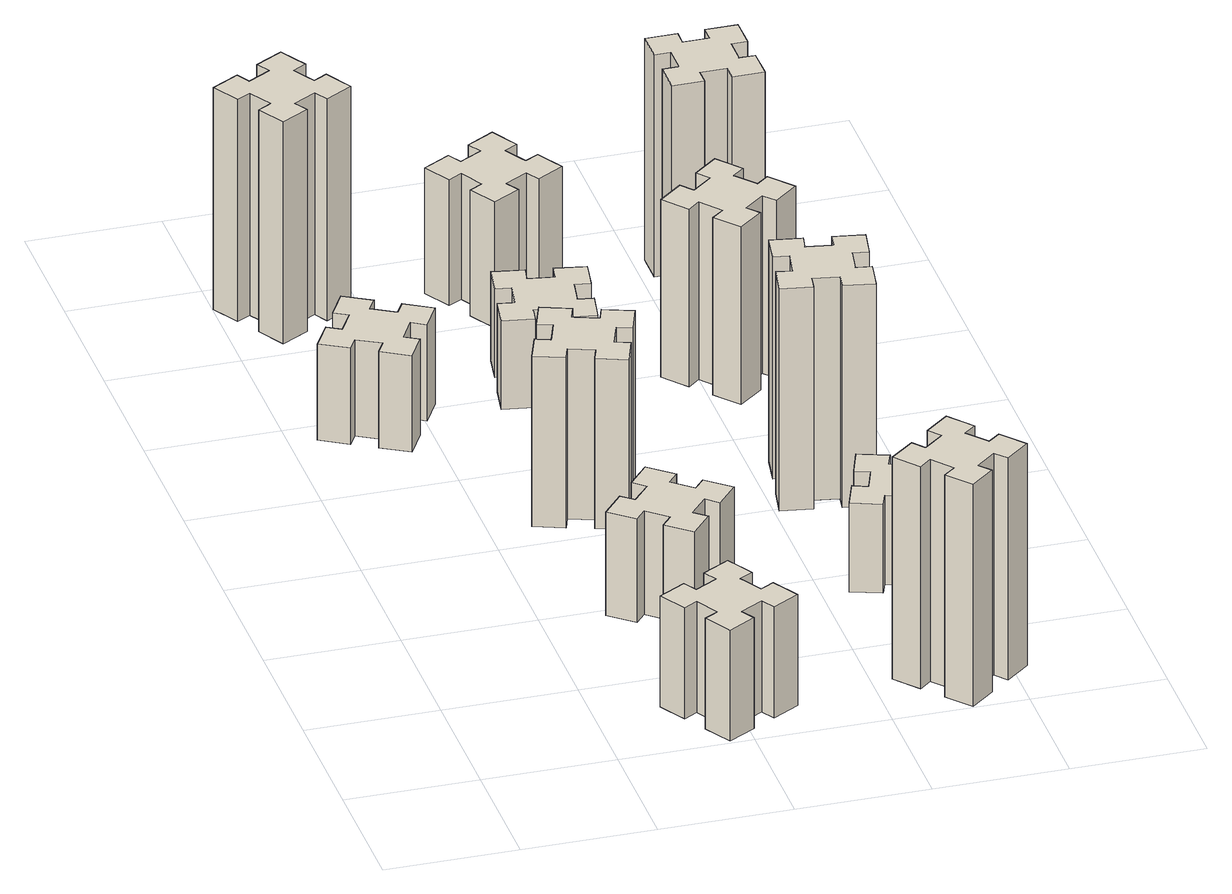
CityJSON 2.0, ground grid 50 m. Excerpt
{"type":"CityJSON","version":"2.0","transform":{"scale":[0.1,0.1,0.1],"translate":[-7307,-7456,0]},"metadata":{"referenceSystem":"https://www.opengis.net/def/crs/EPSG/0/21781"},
"CityObjects":{
"building1":{"type":"Building","attributes":{"class":"1000","function":"1000","usage":"1000","yearOfConstruction":2016,"roofType":"1000","measuredHeight":45,"storeysAboveGround":30,"storeysBelowGround":0},"geometry":[{"type":"Solid","lod":"1","boundaries":[[[[0,1,2,3,4,5,6,7,8,9,10,11,12,13,14,15,16,17,18,19]],[[17,16,20,21]],[[16,15,22,20]],[[15,14,23,22]],[[14,13,24,23]],[[13,12,25,24]],[[12,11,26,25]],[[11,10,27,26]],[[10,9,28,27]],[[9,8,29,28]],[[8,7,30,29]],[[7,6,31,30]],[[6,5,32,31]],[[5,4,33,32]],[[4,3,34,33]],[[3,2,35,34]],[[2,1,36,35]],[[1,0,37,36]],[[0,19,38,37]],[[19,18,39,38]],[[18,17,21,39]],[[24,25,26,27,28,29,30,31,32,33,34,35,36,37,38,39,21,20,22,23]]]]}]},
"building2":{"type":"Building","attributes":{"class":"1000","function":"1000","usage":"1000","yearOfConstruction":2016,"roofType":"1000","measuredHeight":39,"storeysAboveGround":30,"storeysBelowGround":0},"geometry":[{"type":"Solid","lod":"1","boundaries":[[[[40,41,42,43,44,45,46,47,48,49,50,51,52,53,54,55,56,57,58,59]],[[57,56,60,61]],[[56,55,62,60]],[[55,54,63,62]],[[54,53,64,63]],[[53,52,65,64]],[[52,51,66,65]],[[51,50,67,66]],[[50,49,68,67]],[[49,48,69,68]],[[48,47,70,69]],[[47,46,71,70]],[[46,45,72,71]],[[45,44,73,72]],[[44,43,74,73]],[[43,42,75,74]],[[42,41,76,75]],[[41,40,77,76]],[[40,59,78,77]],[[59,58,79,78]],[[58,57,61,79]],[[64,65,66,67,68,69,70,71,72,73,74,75,76,77,78,79,61,60,62,63]]]]}]},
"building3":{"type":"Building","attributes":{"class":"1000","function":"1000","usage":"1000","yearOfConstruction":2016,"roofType":"1000","measuredHeight":90,"storeysAboveGround":30,"storeysBelowGround":0},"geometry":[{"type":"Solid","lod":"1","boundaries":[[[[80,81,82,83,84,85,86,87,88,89,90,91,92,93,94,95,96,97,98,99]],[[97,96,100,101]],[[96,95,102,100]],[[95,94,103,102]],[[94,93,104,103]],[[93,92,105,104]],[[92,91,106,105]],[[91,90,107,106]],[[90,89,108,107]],[[89,88,109,108]],[[88,87,110,109]],[[87,86,111,110]],[[86,85,112,111]],[[85,84,113,112]],[[84,83,114,113]],[[83,82,115,114]],[[82,81,116,115]],[[81,80,117,116]],[[80,99,118,117]],[[99,98,119,118]],[[98,97,101,119]],[[104,105,106,107,108,109,110,111,112,113,114,115,116,117,118,119,101,100,102,103]]]]}]},
"building4":{"type":"Building","attributes":{"class":"1000","function":"1000","usage":"1000","yearOfConstruction":2016,"roofType":"1000","measuredHeight":42,"storeysAboveGround":30,"storeysBelowGround":0},"geometry":[{"type":"Solid","lod":"1","boundaries":[[[[120,121,122,123,124,125,126,127,128,129,130,131,132,133,134,135,136,137,138,139]],[[137,136,140,141]],[[136,135,142,140]],[[135,134,143,142]],[[134,133,144,143]],[[133,132,145,144]],[[132,131,146,145]],[[131,130,147,146]],[[130,129,148,147]],[[129,128,149,148]],[[128,127,150,149]],[[127,126,151,150]],[[126,125,152,151]],[[125,124,153,152]],[[124,123,154,153]],[[123,122,155,154]],[[122,121,156,155]],[[121,120,157,156]],[[120,139,158,157]],[[139,138,159,158]],[[138,137,141,159]],[[144,145,146,147,148,149,150,151,152,153,154,155,156,157,158,159,141,140,142,143]]]]}]},
"building5":{"type":"Building","attributes":{"class":"1000","function":"1000","usage":"1000","yearOfConstruction":2016,"roofType":"1000","measuredHeight":69,"storeysAboveGround":30,"storeysBelowGround":0},"geometry":[{"type":"Solid","lod":"1","boundaries":[[[[160,161,162,163,164,165,166,167,168,169,170,171,172,173,174,175,176,177,178,179]],[[177,176,180,181]],[[176,175,182,180]],[[175,174,183,182]],[[174,173,184,183]],[[173,172,185,184]],[[172,171,186,185]],[[171,170,187,186]],[[170,169,188,187]],[[169,168,189,188]],[[168,167,190,189]],[[167,166,191,190]],[[166,165,192,191]],[[165,164,193,192]],[[164,163,194,193]],[[163,162,195,194]],[[162,161,196,195]],[[161,160,197,196]],[[160,179,198,197]],[[179,178,199,198]],[[178,177,181,199]],[[184,185,186,187,188,189,190,191,192,193,194,195,196,197,198,199,181,180,182,183]]]]}]},
"building6":{"type":"Building","attributes":{"class":"1000","function":"1000","usage":"1000","yearOfConstruction":2016,"roofType":"1000","measuredHeight":36,"storeysAboveGround":30,"storeysBelowGround":0},"geometry":[{"type":"Solid","lod":"1","boundaries":[[[[200,201,202,203,204,205,206,207,208,209,210,211,212,213,214,215,216,217,218,219]],[[217,216,220,221]],[[216,215,222,220]],[[215,214,223,222]],[[214,213,224,223]],[[213,212,225,224]],[[212,211,226,225]],[[211,210,227,226]],[[210,209,228,227]],[[209,208,229,228]],[[208,207,230,229]],[[207,206,231,230]],[[206,205,232,231]],[[205,204,233,232]],[[204,203,234,233]],[[203,202,235,234]],[[202,201,236,235]],[[201,200,237,236]],[[200,219,238,237]],[[219,218,239,238]],[[218,217,221,239]],[[224,225,226,227,228,229,230,231,232,233,234,235,236,237,238,239,221,220,222,223]]]]}]},
"building7":{"type":"Building","attributes":{"class":"1000","function":"1000","usage":"1000","yearOfConstruction":2016,"roofType":"1000","measuredHeight":90,"storeysAboveGround":30,"storeysBelowGround":0},"geometry":[{"type":"Solid","lod":"1","boundaries":[[[[240,241,242,243,244,245,246,247,248,249,250,251,252,253,254,255,256,257,258,259]],[[257,256,260,261]],[[256,255,262,260]],[[255,254,263,262]],[[254,253,264,263]],[[253,252,265,264]],[[252,251,266,265]],[[251,250,267,266]],[[250,249,268,267]],[[249,248,269,268]],[[248,247,270,269]],[[247,246,271,270]],[[246,245,272,271]],[[245,244,273,272]],[[244,243,274,273]],[[243,242,275,274]],[[242,241,276,275]],[[241,240,277,276]],[[240,259,278,277]],[[259,258,279,278]],[[258,257,261,279]],[[264,265,266,267,268,269,270,271,272,273,274,275,276,277,278,279,261,260,262,263]]]]}]},
"building8":{"type":"Building","attributes":{"class":"1000","function":"1000","usage":"1000","yearOfConstruction":2016,"roofType":"1000","measuredHeight":51,"storeysAboveGround":30,"storeysBelowGround":0},"geometry":[{"type":"Solid","lod":"1","boundaries":[[[[280,281,282,283,284,285,286,287,288,289,290,291,292,293,294,295,296,297,298,299]],[[297,296,300,301]],[[296,295,302,300]],[[295,294,303,302]],[[294,293,304,303]],[[293,292,305,304]],[[292,291,306,305]],[[291,290,307,306]],[[290,289,308,307]],[[289,288,309,308]],[[288,287,310,309]],[[287,286,311,310]],[[286,285,312,311]],[[285,284,313,312]],[[284,283,314,313]],[[283,282,315,314]],[[282,281,316,315]],[[281,280,317,316]],[[280,299,318,317]],[[299,298,319,318]],[[298,297,301,319]],[[304,305,306,307,308,309,310,311,312,313,314,315,316,317,318,319,301,300,302,303]]]]}]},
"building9":{"type":"Building","attributes":{"class":"1000","function":"1000","usage":"1000","yearOfConstruction":2016,"roofType":"1000","measuredHeight":36,"storeysAboveGround":30,"storeysBelowGround":0},"geometry":[{"type":"Solid","lod":"1","boundaries":[[[[320,321,322,323,324,325,326,327,328,329,330,331,332,333,334,335,336,337,338,339]],[[337,336,340,341]],[[336,335,342,340]],[[335,334,343,342]],[[334,333,344,343]],[[333,332,345,344]],[[332,331,346,345]],[[331,330,347,346]],[[330,329,348,347]],[[329,328,349,348]],[[328,327,350,349]],[[327,326,351,350]],[[326,325,352,351]],[[325,324,353,352]],[[324,323,354,353]],[[323,322,355,354]],[[322,321,356,355]],[[321,320,357,356]],[[320,339,358,357]],[[339,338,359,358]],[[338,337,341,359]],[[344,345,346,347,348,349,350,351,352,353,354,355,356,357,358,359,341,340,342,343]]]]}]},
"building10":{"type":"Building","attributes":{"class":"1000","function":"1000","usage":"1000","yearOfConstruction":2016,"roofType":"1000","measuredHeight":90,"storeysAboveGround":30,"storeysBelowGround":0},"geometry":[{"type":"Solid","lod":"1","boundaries":[[[[360,361,362,363,364,365,366,367,368,369,370,371,372,373,374,375,376,377,378,379]],[[377,376,380,381]],[[376,375,382,380]],[[375,374,383,382]],[[374,373,384,383]],[[373,372,385,384]],[[372,371,386,385]],[[371,370,387,386]],[[370,369,388,387]],[[369,368,389,388]],[[368,367,390,389]],[[367,366,391,390]],[[366,365,392,391]],[[365,364,393,392]],[[364,363,394,393]],[[363,362,395,394]],[[362,361,396,395]],[[361,360,397,396]],[[360,379,398,397]],[[379,378,399,398]],[[378,377,381,399]],[[384,385,386,387,388,389,390,391,392,393,394,395,396,397,398,399,381,380,382,383]]]]}]},
"building11":{"type":"Building","attributes":{"class":"1000","function":"1000","usage":"1000","yearOfConstruction":2016,"roofType":"1000","measuredHeight":72,"storeysAboveGround":30,"storeysBelowGround":0},"geometry":[{"type":"Solid","lod":"1","boundaries":[[[[400,401,402,403,404,405,406,407,408,409,410,411,412,413,414,415,416,417,418,419]],[[417,416,420,421]],[[416,415,422,420]],[[415,414,423,422]],[[414,413,424,423]],[[413,412,425,424]],[[412,411,426,425]],[[411,410,427,426]],[[410,409,428,427]],[[409,408,429,428]],[[408,407,430,429]],[[407,406,431,430]],[[406,405,432,431]],[[405,404,433,432]],[[404,403,434,433]],[[403,402,435,434]],[[402,401,436,435]],[[401,400,437,436]],[[400,419,438,437]],[[419,418,439,438]],[[418,417,421,439]],[[424,425,426,427,428,429,430,431,432,433,434,435,436,437,438,439,421,420,422,423]]]]}]},
"building12":{"type":"Building","attributes":{"class":"1000","function":"1000","usage":"1000","yearOfConstruction":2016,"roofType":"1000","measuredHeight":90,"storeysAboveGround":30,"storeysBelowGround":0},"geometry":[{"type":"Solid","lod":"1","boundaries":[[[[440,441,442,443,444,445,446,447,448,449,450,451,452,453,454,455,456,457,458,459]],[[457,456,460,461]],[[456,455,462,460]],[[455,454,463,462]],[[454,453,464,463]],[[453,452,465,464]],[[452,451,466,465]],[[451,450,467,466]],[[450,449,468,467]],[[449,448,469,468]],[[448,447,470,469]],[[447,446,471,470]],[[446,445,472,471]],[[445,444,473,472]],[[444,443,474,473]],[[443,442,475,474]],[[442,441,476,475]],[[441,440,477,476]],[[440,459,478,477]],[[459,458,479,478]],[[458,457,461,479]],[[464,465,466,467,468,469,470,471,472,473,474,475,476,477,478,479,461,460,462,463]]]]}]}
},
"vertices":[
[855,234,0],[905,147,0],[853,117,0],[913,13,0],[1017,73,0],[987,125,0],[1074,175,0],[1104,123,0],[1208,183,0],[1148,287,0],[1096,257,0],[1046,344,0],[1098,374,0],[1038,478,0],[934,418,0],[964,366,0],[877,316,0],[847,368,0],[743,308,0],[803,204,0],[877,316,450],[847,368,450],[964,366,450],[934,418,450],[1038,478,450],[1098,374,450],[1046,344,450],[1096,257,450],[1148,287,450],[1208,183,450],[1104,123,450],[1074,175,450],[987,125,450],[1017,73,450],[913,13,450],[853,117,450],[905,147,450],[855,234,450],[803,204,450],[743,308,450],
[406,2367,0],[456,2454,0],[508,2424,0],[568,2528,0],[464,2588,0],[434,2536,0],[347,2586,0],[377,2638,0],[273,2698,0],[213,2594,0],[265,2564,0],[215,2477,0],[163,2507,0],[103,2403,0],[207,2343,0],[237,2395,0],[324,2345,0],[294,2293,0],[398,2233,0],[458,2337,0],[324,2345,390],[294,2293,390],[237,2395,390],[207,2343,390],[103,2403,390],[163,2507,390],[215,2477,390],[265,2564,390],[213,2594,390],[273,2698,390],[377,2638,390],[347,2586,390],[434,2536,390],[464,2588,390],[568,2528,390],[508,2424,390],[456,2454,390],[406,2367,390],[458,2337,390],[398,2233,390],
[224,3426,0],[137,3376,0],[107,3428,0],[3,3368,0],[63,3264,0],[115,3294,0],[165,3207,0],[113,3177,0],[173,3073,0],[277,3133,0],[247,3185,0],[334,3235,0],[364,3183,0],[468,3243,0],[408,3347,0],[356,3317,0],[306,3404,0],[358,3434,0],[298,3538,0],[194,3478,0],[306,3404,900],[358,3434,900],[356,3317,900],[408,3347,900],[468,3243,900],[364,3183,900],[334,3235,900],[247,3185,900],[277,3133,900],[173,3073,900],[113,3177,900],[165,3207,900],[115,3294,900],[63,3264,900],[3,3368,900],[107,3428,900],[137,3376,900],[224,3426,900],[194,3478,900],[298,3538,900],
[1027,876,0],[1092,953,0],[1138,914,0],[1215,1006,0],[1123,1083,0],[1084,1037,0],[1008,1102,0],[1046,1148,0],[954,1225,0],[877,1133,0],[923,1094,0],[859,1018,0],[813,1056,0],[736,964,0],[828,887,0],[866,933,0],[943,869,0],[904,823,0],[996,746,0],[1073,838,0],[943,869,420],[904,823,420],[866,933,420],[828,887,420],[736,964,420],[813,1056,420],[859,1018,420],[923,1094,420],[877,1133,420],[954,1225,420],[1046,1148,420],[1008,1102,420],[1084,1037,420],[1123,1083,420],[1215,1006,420],[1138,914,420],[1092,953,420],[1027,876,420],[1073,838,420],[996,746,420],
[962,1641,0],[996,1735,0],[1052,1714,0],[1093,1827,0],[980,1868,0],[960,1812,0],[866,1846,0],[887,1902,0],[774,1943,0],[733,1830,0],[789,1810,0],[755,1716,0],[699,1737,0],[657,1624,0],[770,1583,0],[791,1639,0],[885,1605,0],[864,1549,0],[977,1507,0],[1018,1620,0],[885,1605,690],[864,1549,690],[791,1639,690],[770,1583,690],[657,1624,690],[699,1737,690],[755,1716,690],[789,1810,690],[733,1830,690],[774,1943,690],[887,1902,690],[866,1846,690],[960,1812,690],[980,1868,690],[1093,1827,690],[1052,1714,690],[996,1735,690],[962,1641,690],[1018,1620,690],[977,1507,690],
[1044,2665,0],[945,2682,0],[956,2741,0],[837,2762,0],[817,2644,0],[876,2634,0],[858,2535,0],[799,2546,0],[778,2427,0],[897,2407,0],[907,2466,0],[1005,2448,0],[995,2389,0],[1113,2368,0],[1134,2487,0],[1075,2497,0],[1092,2595,0],[1151,2585,0],[1172,2703,0],[1054,2724,0],[1092,2595,360],[1151,2585,360],[1075,2497,360],[1134,2487,360],[1113,2368,360],[995,2389,360],[1005,2448,360],[907,2466,360],[897,2407,360],[778,2427,360],[799,2546,360],[858,2535,360],[876,2634,360],[817,2644,360],[837,2762,360],[956,2741,360],[945,2682,360],[1044,2665,360],[1054,2724,360],[1172,2703,360],
[1848,129,0],[1924,193,0],[1963,147,0],[2055,224,0],[1978,316,0],[1932,278,0],[1867,354,0],[1913,393,0],[1836,485,0],[1744,408,0],[1783,362,0],[1706,297,0],[1668,343,0],[1576,266,0],[1653,174,0],[1699,213,0],[1763,136,0],[1717,98,0],[1794,6,0],[1886,83,0],[1763,136,900],[1717,98,900],[1699,213,900],[1653,174,900],[1576,266,900],[1668,343,900],[1706,297,900],[1783,362,900],[1744,408,900],[1836,485,900],[1913,393,900],[1867,354,900],[1932,278,900],[1978,316,900],[2055,224,900],[1963,147,900],[1924,193,900],[1848,129,900],[1886,83,900],[1794,6,900],
[1096,3217,0],[1046,3304,0],[1098,3334,0],[1038,3438,0],[934,3378,0],[964,3326,0],[877,3276,0],[847,3328,0],[743,3268,0],[803,3164,0],[855,3194,0],[905,3107,0],[853,3077,0],[913,2973,0],[1017,3033,0],[987,3085,0],[1074,3135,0],[1104,3083,0],[1208,3143,0],[1148,3247,0],[1074,3135,510],[1104,3083,510],[987,3085,510],[1017,3033,510],[913,2973,510],[853,3077,510],[905,3107,510],[855,3194,510],[803,3164,510],[743,3268,510],[847,3328,510],[877,3276,510],[964,3326,510],[934,3378,510],[1038,3438,510],[1098,3334,510],[1046,3304,510],[1096,3217,510],[1148,3247,510],[1208,3143,510],
[1731,899,0],[1825,865,0],[1804,809,0],[1917,767,0],[1958,880,0],[1902,901,0],[1936,995,0],[1992,974,0],[2033,1087,0],[1920,1128,0],[1900,1072,0],[1806,1106,0],[1827,1162,0],[1714,1203,0],[1673,1090,0],[1729,1070,0],[1695,976,0],[1639,997,0],[1597,884,0],[1710,843,0],[1695,976,360],[1639,997,360],[1729,1070,360],[1673,1090,360],[1714,1203,360],[1827,1162,360],[1806,1106,360],[1900,1072,360],[1920,1128,360],[2033,1087,360],[1992,974,360],[1936,995,360],[1902,901,360],[1958,880,360],[1917,767,360],[1804,809,360],[1825,865,360],[1731,899,360],[1710,843,360],[1597,884,360],
[1647,1526,0],[1745,1508,0],[1735,1449,0],[1853,1428,0],[1874,1547,0],[1815,1557,0],[1832,1655,0],[1891,1645,0],[1912,1763,0],[1794,1784,0],[1784,1725,0],[1685,1742,0],[1696,1801,0],[1577,1822,0],[1557,1704,0],[1616,1694,0],[1598,1595,0],[1539,1606,0],[1518,1487,0],[1637,1467,0],[1598,1595,900],[1539,1606,900],[1616,1694,900],[1557,1704,900],[1577,1822,900],[1696,1801,900],[1685,1742,900],[1784,1725,900],[1794,1784,900],[1912,1763,900],[1891,1645,900],[1832,1655,900],[1815,1557,900],[1874,1547,900],[1853,1428,900],[1735,1449,900],[1745,1508,900],[1647,1526,900],[1637,1467,900],[1518,1487,900],
[1499,2433,0],[1563,2356,0],[1517,2318,0],[1594,2226,0],[1686,2303,0],[1648,2349,0],[1724,2413,0],[1763,2367,0],[1855,2444,0],[1778,2536,0],[1732,2498,0],[1667,2574,0],[1713,2613,0],[1636,2705,0],[1544,2628,0],[1583,2582,0],[1506,2517,0],[1468,2563,0],[1376,2486,0],[1453,2394,0],[1506,2517,720],[1468,2563,720],[1583,2582,720],[1544,2628,720],[1636,2705,720],[1713,2613,720],[1667,2574,720],[1732,2498,720],[1778,2536,720],[1855,2444,720],[1763,2367,720],[1724,2413,720],[1648,2349,720],[1686,2303,720],[1594,2226,720],[1517,2318,720],[1563,2356,720],[1499,2433,720],[1453,2394,720],[1376,2486,720],
[1665,2995,0],[1765,2995,0],[1765,2935,0],[1885,2935,0],[1885,3055,0],[1825,3055,0],[1825,3155,0],[1885,3155,0],[1885,3275,0],[1765,3275,0],[1765,3215,0],[1665,3215,0],[1665,3275,0],[1545,3275,0],[1545,3155,0],[1605,3155,0],[1605,3055,0],[1545,3055,0],[1545,2935,0],[1665,2935,0],[1605,3055,900],[1545,3055,900],[1605,3155,900],[1545,3155,900],[1545,3275,900],[1665,3275,900],[1665,3215,900],[1765,3215,900],[1765,3275,900],[1885,3275,900],[1885,3155,900],[1825,3155,900],[1825,3055,900],[1885,3055,900],[1885,2935,900],[1765,2935,900],[1765,2995,900],[1665,2995,900],[1665,2935,900],[1545,2935,900]
]}
